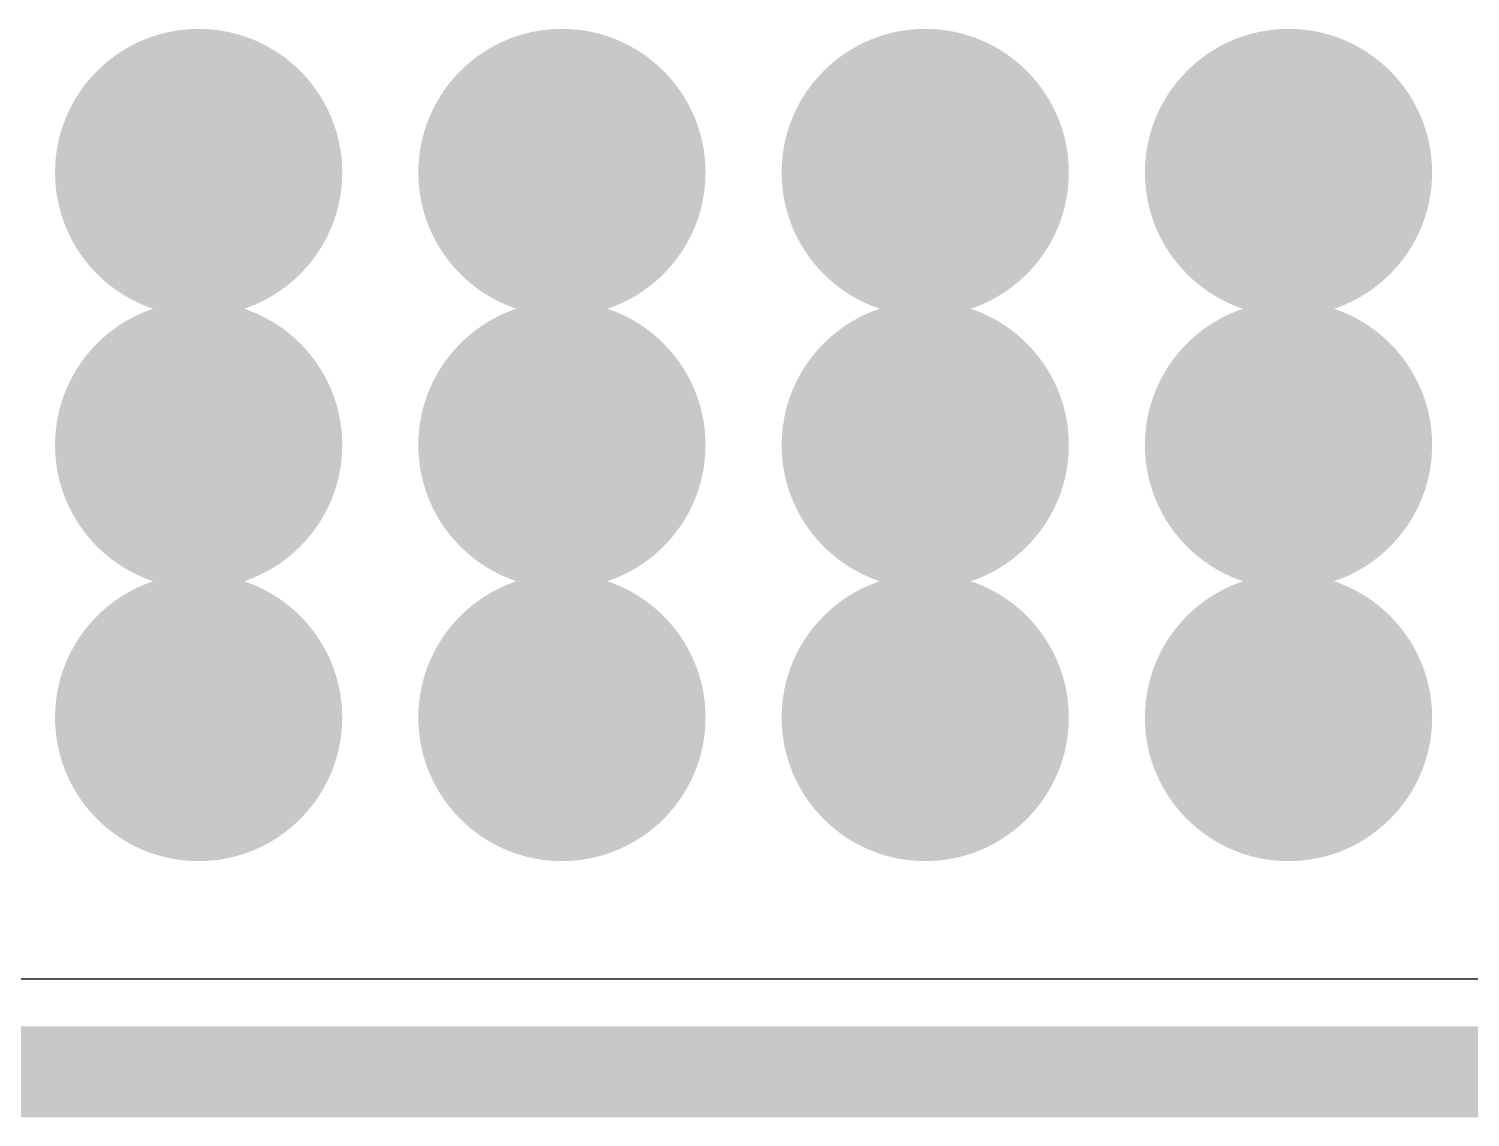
# Model space of a CAD drawing. Header units: inches. Extents: x -11 to 1110, y -7 to 455.
# Drawn here: x 624.238 to 628.269, y -0.127 to 2.916 of the extents above; entities that cross this region are included whole.
import ezdxf

# ---------------------------------------------------------------- set-up
doc = ezdxf.new("R2010")
doc.units = ezdxf.units.IN
for name, color, linetype in [('Board_outline', 216, 'Continuous'), ('Bottom Layer', 5, 'Continuous'), ('Bottom Solder', 6, 'Continuous'), ('Drill Drawing', 1, 'Continuous'), ('Top Layer', 1, 'Continuous'), ('Top Solder', 216, 'Continuous'), ('Via Holes', 16, 'Continuous')]:
    doc.layers.add(name, color=color, linetype=linetype)

msp = doc.modelspace()

# ---------------------------------------------------------------- hatches: boundary and pattern name
at = {"layer": 'Bottom Layer'}
h = msp.add_hatch(color=5, dxfattribs=at)
edge = h.paths.add_edge_path()
edge.add_arc((624.713, 2.5146), 0.3, 0, 360)
h = msp.add_hatch(color=5, dxfattribs=at)
edge = h.paths.add_edge_path()
edge.add_arc((625.729, 2.5146), 0.3, 0, 360)
h = msp.add_hatch(color=5, dxfattribs=at)
edge = h.paths.add_edge_path()
edge.add_arc((626.745, 2.5146), 0.3, 0, 360)
h = msp.add_hatch(color=5, dxfattribs=at)
edge = h.paths.add_edge_path()
edge.add_arc((627.761, 2.5146), 0.3, 0, 360)
h = msp.add_hatch(color=5, dxfattribs=at)
edge = h.paths.add_edge_path()
edge.add_arc((624.713, 1.7526), 0.3, 0, 360)
h = msp.add_hatch(color=5, dxfattribs=at)
edge = h.paths.add_edge_path()
edge.add_arc((625.729, 1.7526), 0.3, 0, 360)
h = msp.add_hatch(color=5, dxfattribs=at)
edge = h.paths.add_edge_path()
edge.add_arc((626.745, 1.7526), 0.3, 0, 360)
h = msp.add_hatch(color=5, dxfattribs=at)
edge = h.paths.add_edge_path()
edge.add_arc((627.761, 1.7526), 0.3, 0, 360)
h = msp.add_hatch(color=5, dxfattribs=at)
edge = h.paths.add_edge_path()
edge.add_arc((624.713, 0.9906), 0.3, 0, 360)
h = msp.add_hatch(color=5, dxfattribs=at)
edge = h.paths.add_edge_path()
edge.add_arc((625.729, 0.9906), 0.3, 0, 360)
h = msp.add_hatch(color=5, dxfattribs=at)
edge = h.paths.add_edge_path()
edge.add_arc((626.745, 0.9906), 0.3, 0, 360)
h = msp.add_hatch(color=5, dxfattribs=at)
edge = h.paths.add_edge_path()
edge.add_arc((627.761, 0.9906), 0.3, 0, 360)
at = {"layer": 'Bottom Solder'}
h = msp.add_hatch(color=6, dxfattribs=at)
edge = h.paths.add_edge_path()
edge.add_arc((624.713, 2.5146), 0.4016, 0, 360)
h = msp.add_hatch(color=6, dxfattribs=at)
edge = h.paths.add_edge_path()
edge.add_arc((625.729, 2.5146), 0.4016, 0, 360)
h = msp.add_hatch(color=6, dxfattribs=at)
edge = h.paths.add_edge_path()
edge.add_arc((626.745, 2.5146), 0.4016, 0, 360)
h = msp.add_hatch(color=6, dxfattribs=at)
edge = h.paths.add_edge_path()
edge.add_arc((627.761, 2.5146), 0.4016, 0, 360)
h = msp.add_hatch(color=6, dxfattribs=at)
edge = h.paths.add_edge_path()
edge.add_arc((624.713, 1.7526), 0.4016, 0, 360)
h = msp.add_hatch(color=6, dxfattribs=at)
edge = h.paths.add_edge_path()
edge.add_arc((625.729, 1.7526), 0.4016, 0, 360)
h = msp.add_hatch(color=6, dxfattribs=at)
edge = h.paths.add_edge_path()
edge.add_arc((626.745, 1.7526), 0.4016, 0, 360)
h = msp.add_hatch(color=6, dxfattribs=at)
edge = h.paths.add_edge_path()
edge.add_arc((627.761, 1.7526), 0.4016, 0, 360)
h = msp.add_hatch(color=6, dxfattribs=at)
edge = h.paths.add_edge_path()
edge.add_arc((624.713, 0.9906), 0.4016, 0, 360)
h = msp.add_hatch(color=6, dxfattribs=at)
edge = h.paths.add_edge_path()
edge.add_arc((625.729, 0.9906), 0.4016, 0, 360)
h = msp.add_hatch(color=6, dxfattribs=at)
edge = h.paths.add_edge_path()
edge.add_arc((626.745, 0.9906), 0.4016, 0, 360)
h = msp.add_hatch(color=6, dxfattribs=at)
edge = h.paths.add_edge_path()
edge.add_arc((627.761, 0.9906), 0.4016, 0, 360)
at = {"layer": 'Top Layer'}
h = msp.add_hatch(color=1, dxfattribs=at)
edge = h.paths.add_edge_path()
edge.add_arc((624.713, 2.5146), 0.3, 0, 360)
h = msp.add_hatch(color=1, dxfattribs=at)
edge = h.paths.add_edge_path()
edge.add_arc((625.729, 2.5146), 0.3, 0, 360)
h = msp.add_hatch(color=1, dxfattribs=at)
edge = h.paths.add_edge_path()
edge.add_arc((626.745, 2.5146), 0.3, 0, 360)
h = msp.add_hatch(color=1, dxfattribs=at)
edge = h.paths.add_edge_path()
edge.add_arc((627.761, 2.5146), 0.3, 0, 360)
h = msp.add_hatch(color=1, dxfattribs=at)
edge = h.paths.add_edge_path()
edge.add_arc((624.713, 1.7526), 0.3, 0, 360)
h = msp.add_hatch(color=1, dxfattribs=at)
edge = h.paths.add_edge_path()
edge.add_arc((625.729, 1.7526), 0.3, 0, 360)
h = msp.add_hatch(color=1, dxfattribs=at)
edge = h.paths.add_edge_path()
edge.add_arc((626.745, 1.7526), 0.3, 0, 360)
h = msp.add_hatch(color=1, dxfattribs=at)
edge = h.paths.add_edge_path()
edge.add_arc((627.761, 1.7526), 0.3, 0, 360)
h = msp.add_hatch(color=1, dxfattribs=at)
edge = h.paths.add_edge_path()
edge.add_arc((624.713, 0.9906), 0.3, 0, 360)
h = msp.add_hatch(color=1, dxfattribs=at)
edge = h.paths.add_edge_path()
edge.add_arc((625.729, 0.9906), 0.3, 0, 360)
h = msp.add_hatch(color=1, dxfattribs=at)
edge = h.paths.add_edge_path()
edge.add_arc((626.745, 0.9906), 0.3, 0, 360)
h = msp.add_hatch(color=1, dxfattribs=at)
edge = h.paths.add_edge_path()
edge.add_arc((627.761, 0.9906), 0.3, 0, 360)
at = {"layer": 'Top Solder'}
h = msp.add_hatch(color=216, dxfattribs=at)
edge = h.paths.add_edge_path()
edge.add_arc((624.713, 2.5146), 0.4016, 0, 360)
h = msp.add_hatch(color=216, dxfattribs=at)
edge = h.paths.add_edge_path()
edge.add_arc((625.729, 2.5146), 0.4016, 0, 360)
h = msp.add_hatch(color=216, dxfattribs=at)
edge = h.paths.add_edge_path()
edge.add_arc((626.745, 2.5146), 0.4016, 0, 360)
h = msp.add_hatch(color=216, dxfattribs=at)
edge = h.paths.add_edge_path()
edge.add_arc((627.761, 2.5146), 0.4016, 0, 360)
h = msp.add_hatch(color=216, dxfattribs=at)
edge = h.paths.add_edge_path()
edge.add_arc((624.713, 1.7526), 0.4016, 0, 360)
h = msp.add_hatch(color=216, dxfattribs=at)
edge = h.paths.add_edge_path()
edge.add_arc((625.729, 1.7526), 0.4016, 0, 360)
h = msp.add_hatch(color=216, dxfattribs=at)
edge = h.paths.add_edge_path()
edge.add_arc((626.745, 1.7526), 0.4016, 0, 360)
h = msp.add_hatch(color=216, dxfattribs=at)
edge = h.paths.add_edge_path()
edge.add_arc((627.761, 1.7526), 0.4016, 0, 360)
h = msp.add_hatch(color=216, dxfattribs=at)
edge = h.paths.add_edge_path()
edge.add_arc((624.713, 0.9906), 0.4016, 0, 360)
h = msp.add_hatch(color=216, dxfattribs=at)
edge = h.paths.add_edge_path()
edge.add_arc((625.729, 0.9906), 0.4016, 0, 360)
h = msp.add_hatch(color=216, dxfattribs=at)
edge = h.paths.add_edge_path()
edge.add_arc((626.745, 0.9906), 0.4016, 0, 360)
h = msp.add_hatch(color=216, dxfattribs=at)
edge = h.paths.add_edge_path()
edge.add_arc((627.761, 0.9906), 0.4016, 0, 360)
at = {"layer": 'Via Holes'}
h = msp.add_hatch(color=7, dxfattribs=at)
edge = h.paths.add_edge_path()
edge.add_arc((624.713, 2.5146), 0.15, 0, 360)
h = msp.add_hatch(color=7, dxfattribs=at)
edge = h.paths.add_edge_path()
edge.add_arc((625.729, 2.5146), 0.15, 0, 360)
h = msp.add_hatch(color=7, dxfattribs=at)
edge = h.paths.add_edge_path()
edge.add_arc((626.745, 2.5146), 0.15, 0, 360)
h = msp.add_hatch(color=7, dxfattribs=at)
edge = h.paths.add_edge_path()
edge.add_arc((627.761, 2.5146), 0.15, 0, 360)
h = msp.add_hatch(color=7, dxfattribs=at)
edge = h.paths.add_edge_path()
edge.add_arc((624.713, 1.7526), 0.15, 0, 360)
h = msp.add_hatch(color=7, dxfattribs=at)
edge = h.paths.add_edge_path()
edge.add_arc((625.729, 1.7526), 0.15, 0, 360)
h = msp.add_hatch(color=7, dxfattribs=at)
edge = h.paths.add_edge_path()
edge.add_arc((626.745, 1.7526), 0.15, 0, 360)
h = msp.add_hatch(color=7, dxfattribs=at)
edge = h.paths.add_edge_path()
edge.add_arc((627.761, 1.7526), 0.15, 0, 360)
h = msp.add_hatch(color=7, dxfattribs=at)
edge = h.paths.add_edge_path()
edge.add_arc((624.713, 0.9906), 0.15, 0, 360)
h = msp.add_hatch(color=7, dxfattribs=at)
edge = h.paths.add_edge_path()
edge.add_arc((625.729, 0.9906), 0.15, 0, 360)
h = msp.add_hatch(color=7, dxfattribs=at)
edge = h.paths.add_edge_path()
edge.add_arc((626.745, 0.9906), 0.15, 0, 360)
h = msp.add_hatch(color=7, dxfattribs=at)
edge = h.paths.add_edge_path()
edge.add_arc((627.761, 0.9906), 0.15, 0, 360)

# ---------------------------------------------------------------- linework, layer by layer
at = {"layer": 'Board_outline'}
msp.add_lwpolyline([(0, 0, 0.254, 0.254, 0), (704, 0, 0.254, 0.254, 0)], format="xyseb", dxfattribs=at)
at = {"layer": 'Bottom Layer'}
msp.add_line((631.0884, 0.259), (600.8116, 0.259), dxfattribs=at)
at = {"layer": 'Drill Drawing'}
for points in [[(624.459, 2.7686, 0.0508, 0.0508, 0), (624.713, 2.6416, 0.0508, 0.0508, 0)], [(624.459, 2.7686, 0.0508, 0.0508, 0), (624.586, 2.5146, 0.0508, 0.0508, 0)], [(624.713, 2.6416, 0.0508, 0.0508, 0), (624.967, 2.7686, 0.0508, 0.0508, 0)], [(624.84, 2.5146, 0.0508, 0.0508, 0), (624.967, 2.7686, 0.0508, 0.0508, 0)], [(625.475, 2.7686, 0.0508, 0.0508, 0), (625.729, 2.6416, 0.0508, 0.0508, 0)], [(625.475, 2.7686, 0.0508, 0.0508, 0), (625.602, 2.5146, 0.0508, 0.0508, 0)], [(625.729, 2.6416, 0.0508, 0.0508, 0), (625.983, 2.7686, 0.0508, 0.0508, 0)], [(625.856, 2.5146, 0.0508, 0.0508, 0), (625.983, 2.7686, 0.0508, 0.0508, 0)], [(626.491, 2.7686, 0.0508, 0.0508, 0), (626.745, 2.6416, 0.0508, 0.0508, 0)], [(626.491, 2.7686, 0.0508, 0.0508, 0), (626.618, 2.5146, 0.0508, 0.0508, 0)], [(626.745, 2.6416, 0.0508, 0.0508, 0), (626.999, 2.7686, 0.0508, 0.0508, 0)], [(626.872, 2.5146, 0.0508, 0.0508, 0), (626.999, 2.7686, 0.0508, 0.0508, 0)], [(627.507, 2.7686, 0.0508, 0.0508, 0), (627.761, 2.6416, 0.0508, 0.0508, 0)], [(627.507, 2.7686, 0.0508, 0.0508, 0), (627.634, 2.5146, 0.0508, 0.0508, 0)], [(627.761, 2.6416, 0.0508, 0.0508, 0), (628.015, 2.7686, 0.0508, 0.0508, 0)], [(627.888, 2.5146, 0.0508, 0.0508, 0), (628.015, 2.7686, 0.0508, 0.0508, 0)], [(624.459, 2.2606, 0.0508, 0.0508, 0), (624.586, 2.5146, 0.0508, 0.0508, 0)], [(624.84, 2.5146, 0.0508, 0.0508, 0), (624.967, 2.2606, 0.0508, 0.0508, 0)], [(625.475, 2.2606, 0.0508, 0.0508, 0), (625.602, 2.5146, 0.0508, 0.0508, 0)], [(625.856, 2.5146, 0.0508, 0.0508, 0), (625.983, 2.2606, 0.0508, 0.0508, 0)], [(626.491, 2.2606, 0.0508, 0.0508, 0), (626.618, 2.5146, 0.0508, 0.0508, 0)], [(626.872, 2.5146, 0.0508, 0.0508, 0), (626.999, 2.2606, 0.0508, 0.0508, 0)], [(627.507, 2.2606, 0.0508, 0.0508, 0), (627.634, 2.5146, 0.0508, 0.0508, 0)], [(627.888, 2.5146, 0.0508, 0.0508, 0), (628.015, 2.2606, 0.0508, 0.0508, 0)], [(624.459, 2.2606, 0.0508, 0.0508, 0), (624.713, 2.3876, 0.0508, 0.0508, 0)], [(624.713, 2.3876, 0.0508, 0.0508, 0), (624.967, 2.2606, 0.0508, 0.0508, 0)], [(625.475, 2.2606, 0.0508, 0.0508, 0), (625.729, 2.3876, 0.0508, 0.0508, 0)], [(625.729, 2.3876, 0.0508, 0.0508, 0), (625.983, 2.2606, 0.0508, 0.0508, 0)], [(626.491, 2.2606, 0.0508, 0.0508, 0), (626.745, 2.3876, 0.0508, 0.0508, 0)], [(626.745, 2.3876, 0.0508, 0.0508, 0), (626.999, 2.2606, 0.0508, 0.0508, 0)], [(627.507, 2.2606, 0.0508, 0.0508, 0), (627.761, 2.3876, 0.0508, 0.0508, 0)], [(627.761, 2.3876, 0.0508, 0.0508, 0), (628.015, 2.2606, 0.0508, 0.0508, 0)], [(624.459, 2.0066, 0.0508, 0.0508, 0), (624.713, 1.8796, 0.0508, 0.0508, 0)], [(624.459, 2.0066, 0.0508, 0.0508, 0), (624.586, 1.7526, 0.0508, 0.0508, 0)], [(624.713, 1.8796, 0.0508, 0.0508, 0), (624.967, 2.0066, 0.0508, 0.0508, 0)], [(624.84, 1.7526, 0.0508, 0.0508, 0), (624.967, 2.0066, 0.0508, 0.0508, 0)], [(625.475, 2.0066, 0.0508, 0.0508, 0), (625.729, 1.8796, 0.0508, 0.0508, 0)], [(625.475, 2.0066, 0.0508, 0.0508, 0), (625.602, 1.7526, 0.0508, 0.0508, 0)], [(625.729, 1.8796, 0.0508, 0.0508, 0), (625.983, 2.0066, 0.0508, 0.0508, 0)], [(625.856, 1.7526, 0.0508, 0.0508, 0), (625.983, 2.0066, 0.0508, 0.0508, 0)], [(626.491, 2.0066, 0.0508, 0.0508, 0), (626.745, 1.8796, 0.0508, 0.0508, 0)], [(626.491, 2.0066, 0.0508, 0.0508, 0), (626.618, 1.7526, 0.0508, 0.0508, 0)], [(626.745, 1.8796, 0.0508, 0.0508, 0), (626.999, 2.0066, 0.0508, 0.0508, 0)], [(626.872, 1.7526, 0.0508, 0.0508, 0), (626.999, 2.0066, 0.0508, 0.0508, 0)], [(627.507, 2.0066, 0.0508, 0.0508, 0), (627.761, 1.8796, 0.0508, 0.0508, 0)], [(627.507, 2.0066, 0.0508, 0.0508, 0), (627.634, 1.7526, 0.0508, 0.0508, 0)], [(627.761, 1.8796, 0.0508, 0.0508, 0), (628.015, 2.0066, 0.0508, 0.0508, 0)], [(627.888, 1.7526, 0.0508, 0.0508, 0), (628.015, 2.0066, 0.0508, 0.0508, 0)], [(624.459, 1.4986, 0.0508, 0.0508, 0), (624.586, 1.7526, 0.0508, 0.0508, 0)], [(624.84, 1.7526, 0.0508, 0.0508, 0), (624.967, 1.4986, 0.0508, 0.0508, 0)], [(625.475, 1.4986, 0.0508, 0.0508, 0), (625.602, 1.7526, 0.0508, 0.0508, 0)], [(625.856, 1.7526, 0.0508, 0.0508, 0), (625.983, 1.4986, 0.0508, 0.0508, 0)], [(626.491, 1.4986, 0.0508, 0.0508, 0), (626.618, 1.7526, 0.0508, 0.0508, 0)], [(626.872, 1.7526, 0.0508, 0.0508, 0), (626.999, 1.4986, 0.0508, 0.0508, 0)], [(627.507, 1.4986, 0.0508, 0.0508, 0), (627.634, 1.7526, 0.0508, 0.0508, 0)], [(627.888, 1.7526, 0.0508, 0.0508, 0), (628.015, 1.4986, 0.0508, 0.0508, 0)], [(624.459, 1.4986, 0.0508, 0.0508, 0), (624.713, 1.6256, 0.0508, 0.0508, 0)], [(624.713, 1.6256, 0.0508, 0.0508, 0), (624.967, 1.4986, 0.0508, 0.0508, 0)], [(625.475, 1.4986, 0.0508, 0.0508, 0), (625.729, 1.6256, 0.0508, 0.0508, 0)], [(625.729, 1.6256, 0.0508, 0.0508, 0), (625.983, 1.4986, 0.0508, 0.0508, 0)], [(626.491, 1.4986, 0.0508, 0.0508, 0), (626.745, 1.6256, 0.0508, 0.0508, 0)], [(626.745, 1.6256, 0.0508, 0.0508, 0), (626.999, 1.4986, 0.0508, 0.0508, 0)], [(627.507, 1.4986, 0.0508, 0.0508, 0), (627.761, 1.6256, 0.0508, 0.0508, 0)], [(627.761, 1.6256, 0.0508, 0.0508, 0), (628.015, 1.4986, 0.0508, 0.0508, 0)], [(624.459, 1.2446, 0.0508, 0.0508, 0), (624.713, 1.1176, 0.0508, 0.0508, 0)], [(624.459, 1.2446, 0.0508, 0.0508, 0), (624.586, 0.9906, 0.0508, 0.0508, 0)], [(624.713, 1.1176, 0.0508, 0.0508, 0), (624.967, 1.2446, 0.0508, 0.0508, 0)], [(624.84, 0.9906, 0.0508, 0.0508, 0), (624.967, 1.2446, 0.0508, 0.0508, 0)], [(625.475, 1.2446, 0.0508, 0.0508, 0), (625.729, 1.1176, 0.0508, 0.0508, 0)], [(625.475, 1.2446, 0.0508, 0.0508, 0), (625.602, 0.9906, 0.0508, 0.0508, 0)], [(625.729, 1.1176, 0.0508, 0.0508, 0), (625.983, 1.2446, 0.0508, 0.0508, 0)], [(625.856, 0.9906, 0.0508, 0.0508, 0), (625.983, 1.2446, 0.0508, 0.0508, 0)], [(626.491, 1.2446, 0.0508, 0.0508, 0), (626.745, 1.1176, 0.0508, 0.0508, 0)], [(626.491, 1.2446, 0.0508, 0.0508, 0), (626.618, 0.9906, 0.0508, 0.0508, 0)], [(626.745, 1.1176, 0.0508, 0.0508, 0), (626.999, 1.2446, 0.0508, 0.0508, 0)], [(626.872, 0.9906, 0.0508, 0.0508, 0), (626.999, 1.2446, 0.0508, 0.0508, 0)], [(627.507, 1.2446, 0.0508, 0.0508, 0), (627.761, 1.1176, 0.0508, 0.0508, 0)], [(627.507, 1.2446, 0.0508, 0.0508, 0), (627.634, 0.9906, 0.0508, 0.0508, 0)], [(627.761, 1.1176, 0.0508, 0.0508, 0), (628.015, 1.2446, 0.0508, 0.0508, 0)], [(627.888, 0.9906, 0.0508, 0.0508, 0), (628.015, 1.2446, 0.0508, 0.0508, 0)], [(624.459, 0.7366, 0.0508, 0.0508, 0), (624.586, 0.9906, 0.0508, 0.0508, 0)], [(624.84, 0.9906, 0.0508, 0.0508, 0), (624.967, 0.7366, 0.0508, 0.0508, 0)], [(625.475, 0.7366, 0.0508, 0.0508, 0), (625.602, 0.9906, 0.0508, 0.0508, 0)], [(625.856, 0.9906, 0.0508, 0.0508, 0), (625.983, 0.7366, 0.0508, 0.0508, 0)], [(626.491, 0.7366, 0.0508, 0.0508, 0), (626.618, 0.9906, 0.0508, 0.0508, 0)], [(626.872, 0.9906, 0.0508, 0.0508, 0), (626.999, 0.7366, 0.0508, 0.0508, 0)], [(627.507, 0.7366, 0.0508, 0.0508, 0), (627.634, 0.9906, 0.0508, 0.0508, 0)], [(627.888, 0.9906, 0.0508, 0.0508, 0), (628.015, 0.7366, 0.0508, 0.0508, 0)], [(624.459, 0.7366, 0.0508, 0.0508, 0), (624.713, 0.8636, 0.0508, 0.0508, 0)], [(624.713, 0.8636, 0.0508, 0.0508, 0), (624.967, 0.7366, 0.0508, 0.0508, 0)], [(625.475, 0.7366, 0.0508, 0.0508, 0), (625.729, 0.8636, 0.0508, 0.0508, 0)], [(625.729, 0.8636, 0.0508, 0.0508, 0), (625.983, 0.7366, 0.0508, 0.0508, 0)], [(626.491, 0.7366, 0.0508, 0.0508, 0), (626.745, 0.8636, 0.0508, 0.0508, 0)], [(626.745, 0.8636, 0.0508, 0.0508, 0), (626.999, 0.7366, 0.0508, 0.0508, 0)], [(627.507, 0.7366, 0.0508, 0.0508, 0), (627.761, 0.8636, 0.0508, 0.0508, 0)], [(627.761, 0.8636, 0.0508, 0.0508, 0), (628.015, 0.7366, 0.0508, 0.0508, 0)]]:
    msp.add_lwpolyline(points, format="xyseb", dxfattribs=at)
for points in [[(624.4463, 2.7686, 0.0254, 0.0254, 1), (624.4717, 2.7686, 0.0254, 0.0254, 1)], [(624.4463, 2.7686, 0.0254, 0.0254, 1), (624.4717, 2.7686, 0.0254, 0.0254, 1)], [(624.9543, 2.7686, 0.0254, 0.0254, 1), (624.9797, 2.7686, 0.0254, 0.0254, 1)], [(624.9543, 2.7686, 0.0254, 0.0254, 1), (624.9797, 2.7686, 0.0254, 0.0254, 1)], [(625.4623, 2.7686, 0.0254, 0.0254, 1), (625.4877, 2.7686, 0.0254, 0.0254, 1)], [(625.4623, 2.7686, 0.0254, 0.0254, 1), (625.4877, 2.7686, 0.0254, 0.0254, 1)], [(625.9703, 2.7686, 0.0254, 0.0254, 1), (625.9957, 2.7686, 0.0254, 0.0254, 1)], [(625.9703, 2.7686, 0.0254, 0.0254, 1), (625.9957, 2.7686, 0.0254, 0.0254, 1)], [(626.4783, 2.7686, 0.0254, 0.0254, 1), (626.5037, 2.7686, 0.0254, 0.0254, 1)], [(626.4783, 2.7686, 0.0254, 0.0254, 1), (626.5037, 2.7686, 0.0254, 0.0254, 1)], [(626.9863, 2.7686, 0.0254, 0.0254, 1), (627.0117, 2.7686, 0.0254, 0.0254, 1)], [(626.9863, 2.7686, 0.0254, 0.0254, 1), (627.0117, 2.7686, 0.0254, 0.0254, 1)], [(627.4943, 2.7686, 0.0254, 0.0254, 1), (627.5197, 2.7686, 0.0254, 0.0254, 1)], [(627.4943, 2.7686, 0.0254, 0.0254, 1), (627.5197, 2.7686, 0.0254, 0.0254, 1)], [(628.0023, 2.7686, 0.0254, 0.0254, 1), (628.0277, 2.7686, 0.0254, 0.0254, 1)], [(628.0023, 2.7686, 0.0254, 0.0254, 1), (628.0277, 2.7686, 0.0254, 0.0254, 1)], [(624.7003, 2.6416, 0.0254, 0.0254, 1), (624.7257, 2.6416, 0.0254, 0.0254, 1)], [(624.7003, 2.6416, 0.0254, 0.0254, 1), (624.7257, 2.6416, 0.0254, 0.0254, 1)], [(625.7163, 2.6416, 0.0254, 0.0254, 1), (625.7417, 2.6416, 0.0254, 0.0254, 1)], [(625.7163, 2.6416, 0.0254, 0.0254, 1), (625.7417, 2.6416, 0.0254, 0.0254, 1)], [(626.7323, 2.6416, 0.0254, 0.0254, 1), (626.7577, 2.6416, 0.0254, 0.0254, 1)], [(626.7323, 2.6416, 0.0254, 0.0254, 1), (626.7577, 2.6416, 0.0254, 0.0254, 1)], [(627.7483, 2.6416, 0.0254, 0.0254, 1), (627.7737, 2.6416, 0.0254, 0.0254, 1)], [(627.7483, 2.6416, 0.0254, 0.0254, 1), (627.7737, 2.6416, 0.0254, 0.0254, 1)], [(624.5733, 2.5146, 0.0254, 0.0254, 1), (624.5987, 2.5146, 0.0254, 0.0254, 1)], [(624.5733, 2.5146, 0.0254, 0.0254, 1), (624.5987, 2.5146, 0.0254, 0.0254, 1)], [(624.8273, 2.5146, 0.0254, 0.0254, 1), (624.8527, 2.5146, 0.0254, 0.0254, 1)], [(624.8273, 2.5146, 0.0254, 0.0254, 1), (624.8527, 2.5146, 0.0254, 0.0254, 1)], [(625.5893, 2.5146, 0.0254, 0.0254, 1), (625.6147, 2.5146, 0.0254, 0.0254, 1)], [(625.5893, 2.5146, 0.0254, 0.0254, 1), (625.6147, 2.5146, 0.0254, 0.0254, 1)], [(625.8433, 2.5146, 0.0254, 0.0254, 1), (625.8687, 2.5146, 0.0254, 0.0254, 1)], [(625.8433, 2.5146, 0.0254, 0.0254, 1), (625.8687, 2.5146, 0.0254, 0.0254, 1)], [(626.6053, 2.5146, 0.0254, 0.0254, 1), (626.6307, 2.5146, 0.0254, 0.0254, 1)], [(626.6053, 2.5146, 0.0254, 0.0254, 1), (626.6307, 2.5146, 0.0254, 0.0254, 1)], [(626.8593, 2.5146, 0.0254, 0.0254, 1), (626.8847, 2.5146, 0.0254, 0.0254, 1)], [(626.8593, 2.5146, 0.0254, 0.0254, 1), (626.8847, 2.5146, 0.0254, 0.0254, 1)], [(627.6213, 2.5146, 0.0254, 0.0254, 1), (627.6467, 2.5146, 0.0254, 0.0254, 1)], [(627.6213, 2.5146, 0.0254, 0.0254, 1), (627.6467, 2.5146, 0.0254, 0.0254, 1)], [(627.8753, 2.5146, 0.0254, 0.0254, 1), (627.9007, 2.5146, 0.0254, 0.0254, 1)], [(627.8753, 2.5146, 0.0254, 0.0254, 1), (627.9007, 2.5146, 0.0254, 0.0254, 1)], [(624.7003, 2.3876, 0.0254, 0.0254, 1), (624.7257, 2.3876, 0.0254, 0.0254, 1)], [(624.7003, 2.3876, 0.0254, 0.0254, 1), (624.7257, 2.3876, 0.0254, 0.0254, 1)], [(625.7163, 2.3876, 0.0254, 0.0254, 1), (625.7417, 2.3876, 0.0254, 0.0254, 1)], [(625.7163, 2.3876, 0.0254, 0.0254, 1), (625.7417, 2.3876, 0.0254, 0.0254, 1)], [(626.7323, 2.3876, 0.0254, 0.0254, 1), (626.7577, 2.3876, 0.0254, 0.0254, 1)], [(626.7323, 2.3876, 0.0254, 0.0254, 1), (626.7577, 2.3876, 0.0254, 0.0254, 1)], [(627.7483, 2.3876, 0.0254, 0.0254, 1), (627.7737, 2.3876, 0.0254, 0.0254, 1)], [(627.7483, 2.3876, 0.0254, 0.0254, 1), (627.7737, 2.3876, 0.0254, 0.0254, 1)], [(624.4463, 2.2606, 0.0254, 0.0254, 1), (624.4717, 2.2606, 0.0254, 0.0254, 1)], [(624.4463, 2.2606, 0.0254, 0.0254, 1), (624.4717, 2.2606, 0.0254, 0.0254, 1)], [(624.9543, 2.2606, 0.0254, 0.0254, 1), (624.9797, 2.2606, 0.0254, 0.0254, 1)], [(624.9543, 2.2606, 0.0254, 0.0254, 1), (624.9797, 2.2606, 0.0254, 0.0254, 1)], [(625.4623, 2.2606, 0.0254, 0.0254, 1), (625.4877, 2.2606, 0.0254, 0.0254, 1)], [(625.4623, 2.2606, 0.0254, 0.0254, 1), (625.4877, 2.2606, 0.0254, 0.0254, 1)], [(625.9703, 2.2606, 0.0254, 0.0254, 1), (625.9957, 2.2606, 0.0254, 0.0254, 1)], [(625.9703, 2.2606, 0.0254, 0.0254, 1), (625.9957, 2.2606, 0.0254, 0.0254, 1)], [(626.4783, 2.2606, 0.0254, 0.0254, 1), (626.5037, 2.2606, 0.0254, 0.0254, 1)], [(626.4783, 2.2606, 0.0254, 0.0254, 1), (626.5037, 2.2606, 0.0254, 0.0254, 1)], [(626.9863, 2.2606, 0.0254, 0.0254, 1), (627.0117, 2.2606, 0.0254, 0.0254, 1)], [(626.9863, 2.2606, 0.0254, 0.0254, 1), (627.0117, 2.2606, 0.0254, 0.0254, 1)], [(627.4943, 2.2606, 0.0254, 0.0254, 1), (627.5197, 2.2606, 0.0254, 0.0254, 1)], [(627.4943, 2.2606, 0.0254, 0.0254, 1), (627.5197, 2.2606, 0.0254, 0.0254, 1)], [(628.0023, 2.2606, 0.0254, 0.0254, 1), (628.0277, 2.2606, 0.0254, 0.0254, 1)], [(628.0023, 2.2606, 0.0254, 0.0254, 1), (628.0277, 2.2606, 0.0254, 0.0254, 1)], [(624.4463, 2.0066, 0.0254, 0.0254, 1), (624.4717, 2.0066, 0.0254, 0.0254, 1)], [(624.4463, 2.0066, 0.0254, 0.0254, 1), (624.4717, 2.0066, 0.0254, 0.0254, 1)], [(624.9543, 2.0066, 0.0254, 0.0254, 1), (624.9797, 2.0066, 0.0254, 0.0254, 1)], [(624.9543, 2.0066, 0.0254, 0.0254, 1), (624.9797, 2.0066, 0.0254, 0.0254, 1)], [(625.4623, 2.0066, 0.0254, 0.0254, 1), (625.4877, 2.0066, 0.0254, 0.0254, 1)], [(625.4623, 2.0066, 0.0254, 0.0254, 1), (625.4877, 2.0066, 0.0254, 0.0254, 1)], [(625.9703, 2.0066, 0.0254, 0.0254, 1), (625.9957, 2.0066, 0.0254, 0.0254, 1)], [(625.9703, 2.0066, 0.0254, 0.0254, 1), (625.9957, 2.0066, 0.0254, 0.0254, 1)], [(626.4783, 2.0066, 0.0254, 0.0254, 1), (626.5037, 2.0066, 0.0254, 0.0254, 1)], [(626.4783, 2.0066, 0.0254, 0.0254, 1), (626.5037, 2.0066, 0.0254, 0.0254, 1)], [(626.9863, 2.0066, 0.0254, 0.0254, 1), (627.0117, 2.0066, 0.0254, 0.0254, 1)], [(626.9863, 2.0066, 0.0254, 0.0254, 1), (627.0117, 2.0066, 0.0254, 0.0254, 1)], [(627.4943, 2.0066, 0.0254, 0.0254, 1), (627.5197, 2.0066, 0.0254, 0.0254, 1)], [(627.4943, 2.0066, 0.0254, 0.0254, 1), (627.5197, 2.0066, 0.0254, 0.0254, 1)], [(628.0023, 2.0066, 0.0254, 0.0254, 1), (628.0277, 2.0066, 0.0254, 0.0254, 1)], [(628.0023, 2.0066, 0.0254, 0.0254, 1), (628.0277, 2.0066, 0.0254, 0.0254, 1)], [(624.7003, 1.8796, 0.0254, 0.0254, 1), (624.7257, 1.8796, 0.0254, 0.0254, 1)], [(624.7003, 1.8796, 0.0254, 0.0254, 1), (624.7257, 1.8796, 0.0254, 0.0254, 1)], [(625.7163, 1.8796, 0.0254, 0.0254, 1), (625.7417, 1.8796, 0.0254, 0.0254, 1)], [(625.7163, 1.8796, 0.0254, 0.0254, 1), (625.7417, 1.8796, 0.0254, 0.0254, 1)], [(626.7323, 1.8796, 0.0254, 0.0254, 1), (626.7577, 1.8796, 0.0254, 0.0254, 1)], [(626.7323, 1.8796, 0.0254, 0.0254, 1), (626.7577, 1.8796, 0.0254, 0.0254, 1)], [(627.7483, 1.8796, 0.0254, 0.0254, 1), (627.7737, 1.8796, 0.0254, 0.0254, 1)], [(627.7483, 1.8796, 0.0254, 0.0254, 1), (627.7737, 1.8796, 0.0254, 0.0254, 1)], [(624.5733, 1.7526, 0.0254, 0.0254, 1), (624.5987, 1.7526, 0.0254, 0.0254, 1)], [(624.5733, 1.7526, 0.0254, 0.0254, 1), (624.5987, 1.7526, 0.0254, 0.0254, 1)], [(624.8273, 1.7526, 0.0254, 0.0254, 1), (624.8527, 1.7526, 0.0254, 0.0254, 1)], [(624.8273, 1.7526, 0.0254, 0.0254, 1), (624.8527, 1.7526, 0.0254, 0.0254, 1)], [(625.5893, 1.7526, 0.0254, 0.0254, 1), (625.6147, 1.7526, 0.0254, 0.0254, 1)], [(625.5893, 1.7526, 0.0254, 0.0254, 1), (625.6147, 1.7526, 0.0254, 0.0254, 1)], [(625.8433, 1.7526, 0.0254, 0.0254, 1), (625.8687, 1.7526, 0.0254, 0.0254, 1)], [(625.8433, 1.7526, 0.0254, 0.0254, 1), (625.8687, 1.7526, 0.0254, 0.0254, 1)], [(626.6053, 1.7526, 0.0254, 0.0254, 1), (626.6307, 1.7526, 0.0254, 0.0254, 1)], [(626.6053, 1.7526, 0.0254, 0.0254, 1), (626.6307, 1.7526, 0.0254, 0.0254, 1)], [(626.8593, 1.7526, 0.0254, 0.0254, 1), (626.8847, 1.7526, 0.0254, 0.0254, 1)], [(626.8593, 1.7526, 0.0254, 0.0254, 1), (626.8847, 1.7526, 0.0254, 0.0254, 1)], [(627.6213, 1.7526, 0.0254, 0.0254, 1), (627.6467, 1.7526, 0.0254, 0.0254, 1)], [(627.6213, 1.7526, 0.0254, 0.0254, 1), (627.6467, 1.7526, 0.0254, 0.0254, 1)], [(627.8753, 1.7526, 0.0254, 0.0254, 1), (627.9007, 1.7526, 0.0254, 0.0254, 1)], [(627.8753, 1.7526, 0.0254, 0.0254, 1), (627.9007, 1.7526, 0.0254, 0.0254, 1)], [(624.7003, 1.6256, 0.0254, 0.0254, 1), (624.7257, 1.6256, 0.0254, 0.0254, 1)], [(624.7003, 1.6256, 0.0254, 0.0254, 1), (624.7257, 1.6256, 0.0254, 0.0254, 1)], [(625.7163, 1.6256, 0.0254, 0.0254, 1), (625.7417, 1.6256, 0.0254, 0.0254, 1)], [(625.7163, 1.6256, 0.0254, 0.0254, 1), (625.7417, 1.6256, 0.0254, 0.0254, 1)], [(626.7323, 1.6256, 0.0254, 0.0254, 1), (626.7577, 1.6256, 0.0254, 0.0254, 1)], [(626.7323, 1.6256, 0.0254, 0.0254, 1), (626.7577, 1.6256, 0.0254, 0.0254, 1)], [(627.7483, 1.6256, 0.0254, 0.0254, 1), (627.7737, 1.6256, 0.0254, 0.0254, 1)], [(627.7483, 1.6256, 0.0254, 0.0254, 1), (627.7737, 1.6256, 0.0254, 0.0254, 1)], [(624.4463, 1.4986, 0.0254, 0.0254, 1), (624.4717, 1.4986, 0.0254, 0.0254, 1)], [(624.4463, 1.4986, 0.0254, 0.0254, 1), (624.4717, 1.4986, 0.0254, 0.0254, 1)], [(624.9543, 1.4986, 0.0254, 0.0254, 1), (624.9797, 1.4986, 0.0254, 0.0254, 1)], [(624.9543, 1.4986, 0.0254, 0.0254, 1), (624.9797, 1.4986, 0.0254, 0.0254, 1)], [(625.4623, 1.4986, 0.0254, 0.0254, 1), (625.4877, 1.4986, 0.0254, 0.0254, 1)], [(625.4623, 1.4986, 0.0254, 0.0254, 1), (625.4877, 1.4986, 0.0254, 0.0254, 1)], [(625.9703, 1.4986, 0.0254, 0.0254, 1), (625.9957, 1.4986, 0.0254, 0.0254, 1)], [(625.9703, 1.4986, 0.0254, 0.0254, 1), (625.9957, 1.4986, 0.0254, 0.0254, 1)], [(626.4783, 1.4986, 0.0254, 0.0254, 1), (626.5037, 1.4986, 0.0254, 0.0254, 1)], [(626.4783, 1.4986, 0.0254, 0.0254, 1), (626.5037, 1.4986, 0.0254, 0.0254, 1)], [(626.9863, 1.4986, 0.0254, 0.0254, 1), (627.0117, 1.4986, 0.0254, 0.0254, 1)], [(626.9863, 1.4986, 0.0254, 0.0254, 1), (627.0117, 1.4986, 0.0254, 0.0254, 1)], [(627.4943, 1.4986, 0.0254, 0.0254, 1), (627.5197, 1.4986, 0.0254, 0.0254, 1)], [(627.4943, 1.4986, 0.0254, 0.0254, 1), (627.5197, 1.4986, 0.0254, 0.0254, 1)], [(628.0023, 1.4986, 0.0254, 0.0254, 1), (628.0277, 1.4986, 0.0254, 0.0254, 1)], [(628.0023, 1.4986, 0.0254, 0.0254, 1), (628.0277, 1.4986, 0.0254, 0.0254, 1)], [(624.4463, 1.2446, 0.0254, 0.0254, 1), (624.4717, 1.2446, 0.0254, 0.0254, 1)], [(624.4463, 1.2446, 0.0254, 0.0254, 1), (624.4717, 1.2446, 0.0254, 0.0254, 1)], [(624.9543, 1.2446, 0.0254, 0.0254, 1), (624.9797, 1.2446, 0.0254, 0.0254, 1)], [(624.9543, 1.2446, 0.0254, 0.0254, 1), (624.9797, 1.2446, 0.0254, 0.0254, 1)], [(625.4623, 1.2446, 0.0254, 0.0254, 1), (625.4877, 1.2446, 0.0254, 0.0254, 1)], [(625.4623, 1.2446, 0.0254, 0.0254, 1), (625.4877, 1.2446, 0.0254, 0.0254, 1)], [(625.9703, 1.2446, 0.0254, 0.0254, 1), (625.9957, 1.2446, 0.0254, 0.0254, 1)], [(625.9703, 1.2446, 0.0254, 0.0254, 1), (625.9957, 1.2446, 0.0254, 0.0254, 1)], [(626.4783, 1.2446, 0.0254, 0.0254, 1), (626.5037, 1.2446, 0.0254, 0.0254, 1)], [(626.4783, 1.2446, 0.0254, 0.0254, 1), (626.5037, 1.2446, 0.0254, 0.0254, 1)], [(626.9863, 1.2446, 0.0254, 0.0254, 1), (627.0117, 1.2446, 0.0254, 0.0254, 1)], [(626.9863, 1.2446, 0.0254, 0.0254, 1), (627.0117, 1.2446, 0.0254, 0.0254, 1)], [(627.4943, 1.2446, 0.0254, 0.0254, 1), (627.5197, 1.2446, 0.0254, 0.0254, 1)], [(627.4943, 1.2446, 0.0254, 0.0254, 1), (627.5197, 1.2446, 0.0254, 0.0254, 1)], [(628.0023, 1.2446, 0.0254, 0.0254, 1), (628.0277, 1.2446, 0.0254, 0.0254, 1)], [(628.0023, 1.2446, 0.0254, 0.0254, 1), (628.0277, 1.2446, 0.0254, 0.0254, 1)], [(624.7003, 1.1176, 0.0254, 0.0254, 1), (624.7257, 1.1176, 0.0254, 0.0254, 1)], [(624.7003, 1.1176, 0.0254, 0.0254, 1), (624.7257, 1.1176, 0.0254, 0.0254, 1)], [(625.7163, 1.1176, 0.0254, 0.0254, 1), (625.7417, 1.1176, 0.0254, 0.0254, 1)], [(625.7163, 1.1176, 0.0254, 0.0254, 1), (625.7417, 1.1176, 0.0254, 0.0254, 1)], [(626.7323, 1.1176, 0.0254, 0.0254, 1), (626.7577, 1.1176, 0.0254, 0.0254, 1)], [(626.7323, 1.1176, 0.0254, 0.0254, 1), (626.7577, 1.1176, 0.0254, 0.0254, 1)], [(627.7483, 1.1176, 0.0254, 0.0254, 1), (627.7737, 1.1176, 0.0254, 0.0254, 1)], [(627.7483, 1.1176, 0.0254, 0.0254, 1), (627.7737, 1.1176, 0.0254, 0.0254, 1)], [(624.5733, 0.9906, 0.0254, 0.0254, 1), (624.5987, 0.9906, 0.0254, 0.0254, 1)], [(624.5733, 0.9906, 0.0254, 0.0254, 1), (624.5987, 0.9906, 0.0254, 0.0254, 1)], [(624.8273, 0.9906, 0.0254, 0.0254, 1), (624.8527, 0.9906, 0.0254, 0.0254, 1)], [(624.8273, 0.9906, 0.0254, 0.0254, 1), (624.8527, 0.9906, 0.0254, 0.0254, 1)], [(625.5893, 0.9906, 0.0254, 0.0254, 1), (625.6147, 0.9906, 0.0254, 0.0254, 1)], [(625.5893, 0.9906, 0.0254, 0.0254, 1), (625.6147, 0.9906, 0.0254, 0.0254, 1)], [(625.8433, 0.9906, 0.0254, 0.0254, 1), (625.8687, 0.9906, 0.0254, 0.0254, 1)], [(625.8433, 0.9906, 0.0254, 0.0254, 1), (625.8687, 0.9906, 0.0254, 0.0254, 1)], [(626.6053, 0.9906, 0.0254, 0.0254, 1), (626.6307, 0.9906, 0.0254, 0.0254, 1)], [(626.6053, 0.9906, 0.0254, 0.0254, 1), (626.6307, 0.9906, 0.0254, 0.0254, 1)], [(626.8593, 0.9906, 0.0254, 0.0254, 1), (626.8847, 0.9906, 0.0254, 0.0254, 1)], [(626.8593, 0.9906, 0.0254, 0.0254, 1), (626.8847, 0.9906, 0.0254, 0.0254, 1)], [(627.6213, 0.9906, 0.0254, 0.0254, 1), (627.6467, 0.9906, 0.0254, 0.0254, 1)], [(627.6213, 0.9906, 0.0254, 0.0254, 1), (627.6467, 0.9906, 0.0254, 0.0254, 1)], [(627.8753, 0.9906, 0.0254, 0.0254, 1), (627.9007, 0.9906, 0.0254, 0.0254, 1)], [(627.8753, 0.9906, 0.0254, 0.0254, 1), (627.9007, 0.9906, 0.0254, 0.0254, 1)], [(624.7003, 0.8636, 0.0254, 0.0254, 1), (624.7257, 0.8636, 0.0254, 0.0254, 1)], [(624.7003, 0.8636, 0.0254, 0.0254, 1), (624.7257, 0.8636, 0.0254, 0.0254, 1)], [(625.7163, 0.8636, 0.0254, 0.0254, 1), (625.7417, 0.8636, 0.0254, 0.0254, 1)], [(625.7163, 0.8636, 0.0254, 0.0254, 1), (625.7417, 0.8636, 0.0254, 0.0254, 1)], [(626.7323, 0.8636, 0.0254, 0.0254, 1), (626.7577, 0.8636, 0.0254, 0.0254, 1)], [(626.7323, 0.8636, 0.0254, 0.0254, 1), (626.7577, 0.8636, 0.0254, 0.0254, 1)], [(627.7483, 0.8636, 0.0254, 0.0254, 1), (627.7737, 0.8636, 0.0254, 0.0254, 1)], [(627.7483, 0.8636, 0.0254, 0.0254, 1), (627.7737, 0.8636, 0.0254, 0.0254, 1)], [(624.4463, 0.7366, 0.0254, 0.0254, 1), (624.4717, 0.7366, 0.0254, 0.0254, 1)], [(624.4463, 0.7366, 0.0254, 0.0254, 1), (624.4717, 0.7366, 0.0254, 0.0254, 1)], [(624.9543, 0.7366, 0.0254, 0.0254, 1), (624.9797, 0.7366, 0.0254, 0.0254, 1)], [(624.9543, 0.7366, 0.0254, 0.0254, 1), (624.9797, 0.7366, 0.0254, 0.0254, 1)], [(625.4623, 0.7366, 0.0254, 0.0254, 1), (625.4877, 0.7366, 0.0254, 0.0254, 1)], [(625.4623, 0.7366, 0.0254, 0.0254, 1), (625.4877, 0.7366, 0.0254, 0.0254, 1)], [(625.9703, 0.7366, 0.0254, 0.0254, 1), (625.9957, 0.7366, 0.0254, 0.0254, 1)], [(625.9703, 0.7366, 0.0254, 0.0254, 1), (625.9957, 0.7366, 0.0254, 0.0254, 1)], [(626.4783, 0.7366, 0.0254, 0.0254, 1), (626.5037, 0.7366, 0.0254, 0.0254, 1)], [(626.4783, 0.7366, 0.0254, 0.0254, 1), (626.5037, 0.7366, 0.0254, 0.0254, 1)], [(626.9863, 0.7366, 0.0254, 0.0254, 1), (627.0117, 0.7366, 0.0254, 0.0254, 1)], [(626.9863, 0.7366, 0.0254, 0.0254, 1), (627.0117, 0.7366, 0.0254, 0.0254, 1)], [(627.4943, 0.7366, 0.0254, 0.0254, 1), (627.5197, 0.7366, 0.0254, 0.0254, 1)], [(627.4943, 0.7366, 0.0254, 0.0254, 1), (627.5197, 0.7366, 0.0254, 0.0254, 1)], [(628.0023, 0.7366, 0.0254, 0.0254, 1), (628.0277, 0.7366, 0.0254, 0.0254, 1)], [(628.0023, 0.7366, 0.0254, 0.0254, 1), (628.0277, 0.7366, 0.0254, 0.0254, 1)]]:
    msp.add_lwpolyline(points, format="xyseb", close=True, dxfattribs=at)
at = {"layer": 'Top Layer'}
msp.add_line((631.1392, 0.259), (616.2802, 0.259), dxfattribs=at)

doc.saveas('drawing.dxf')
